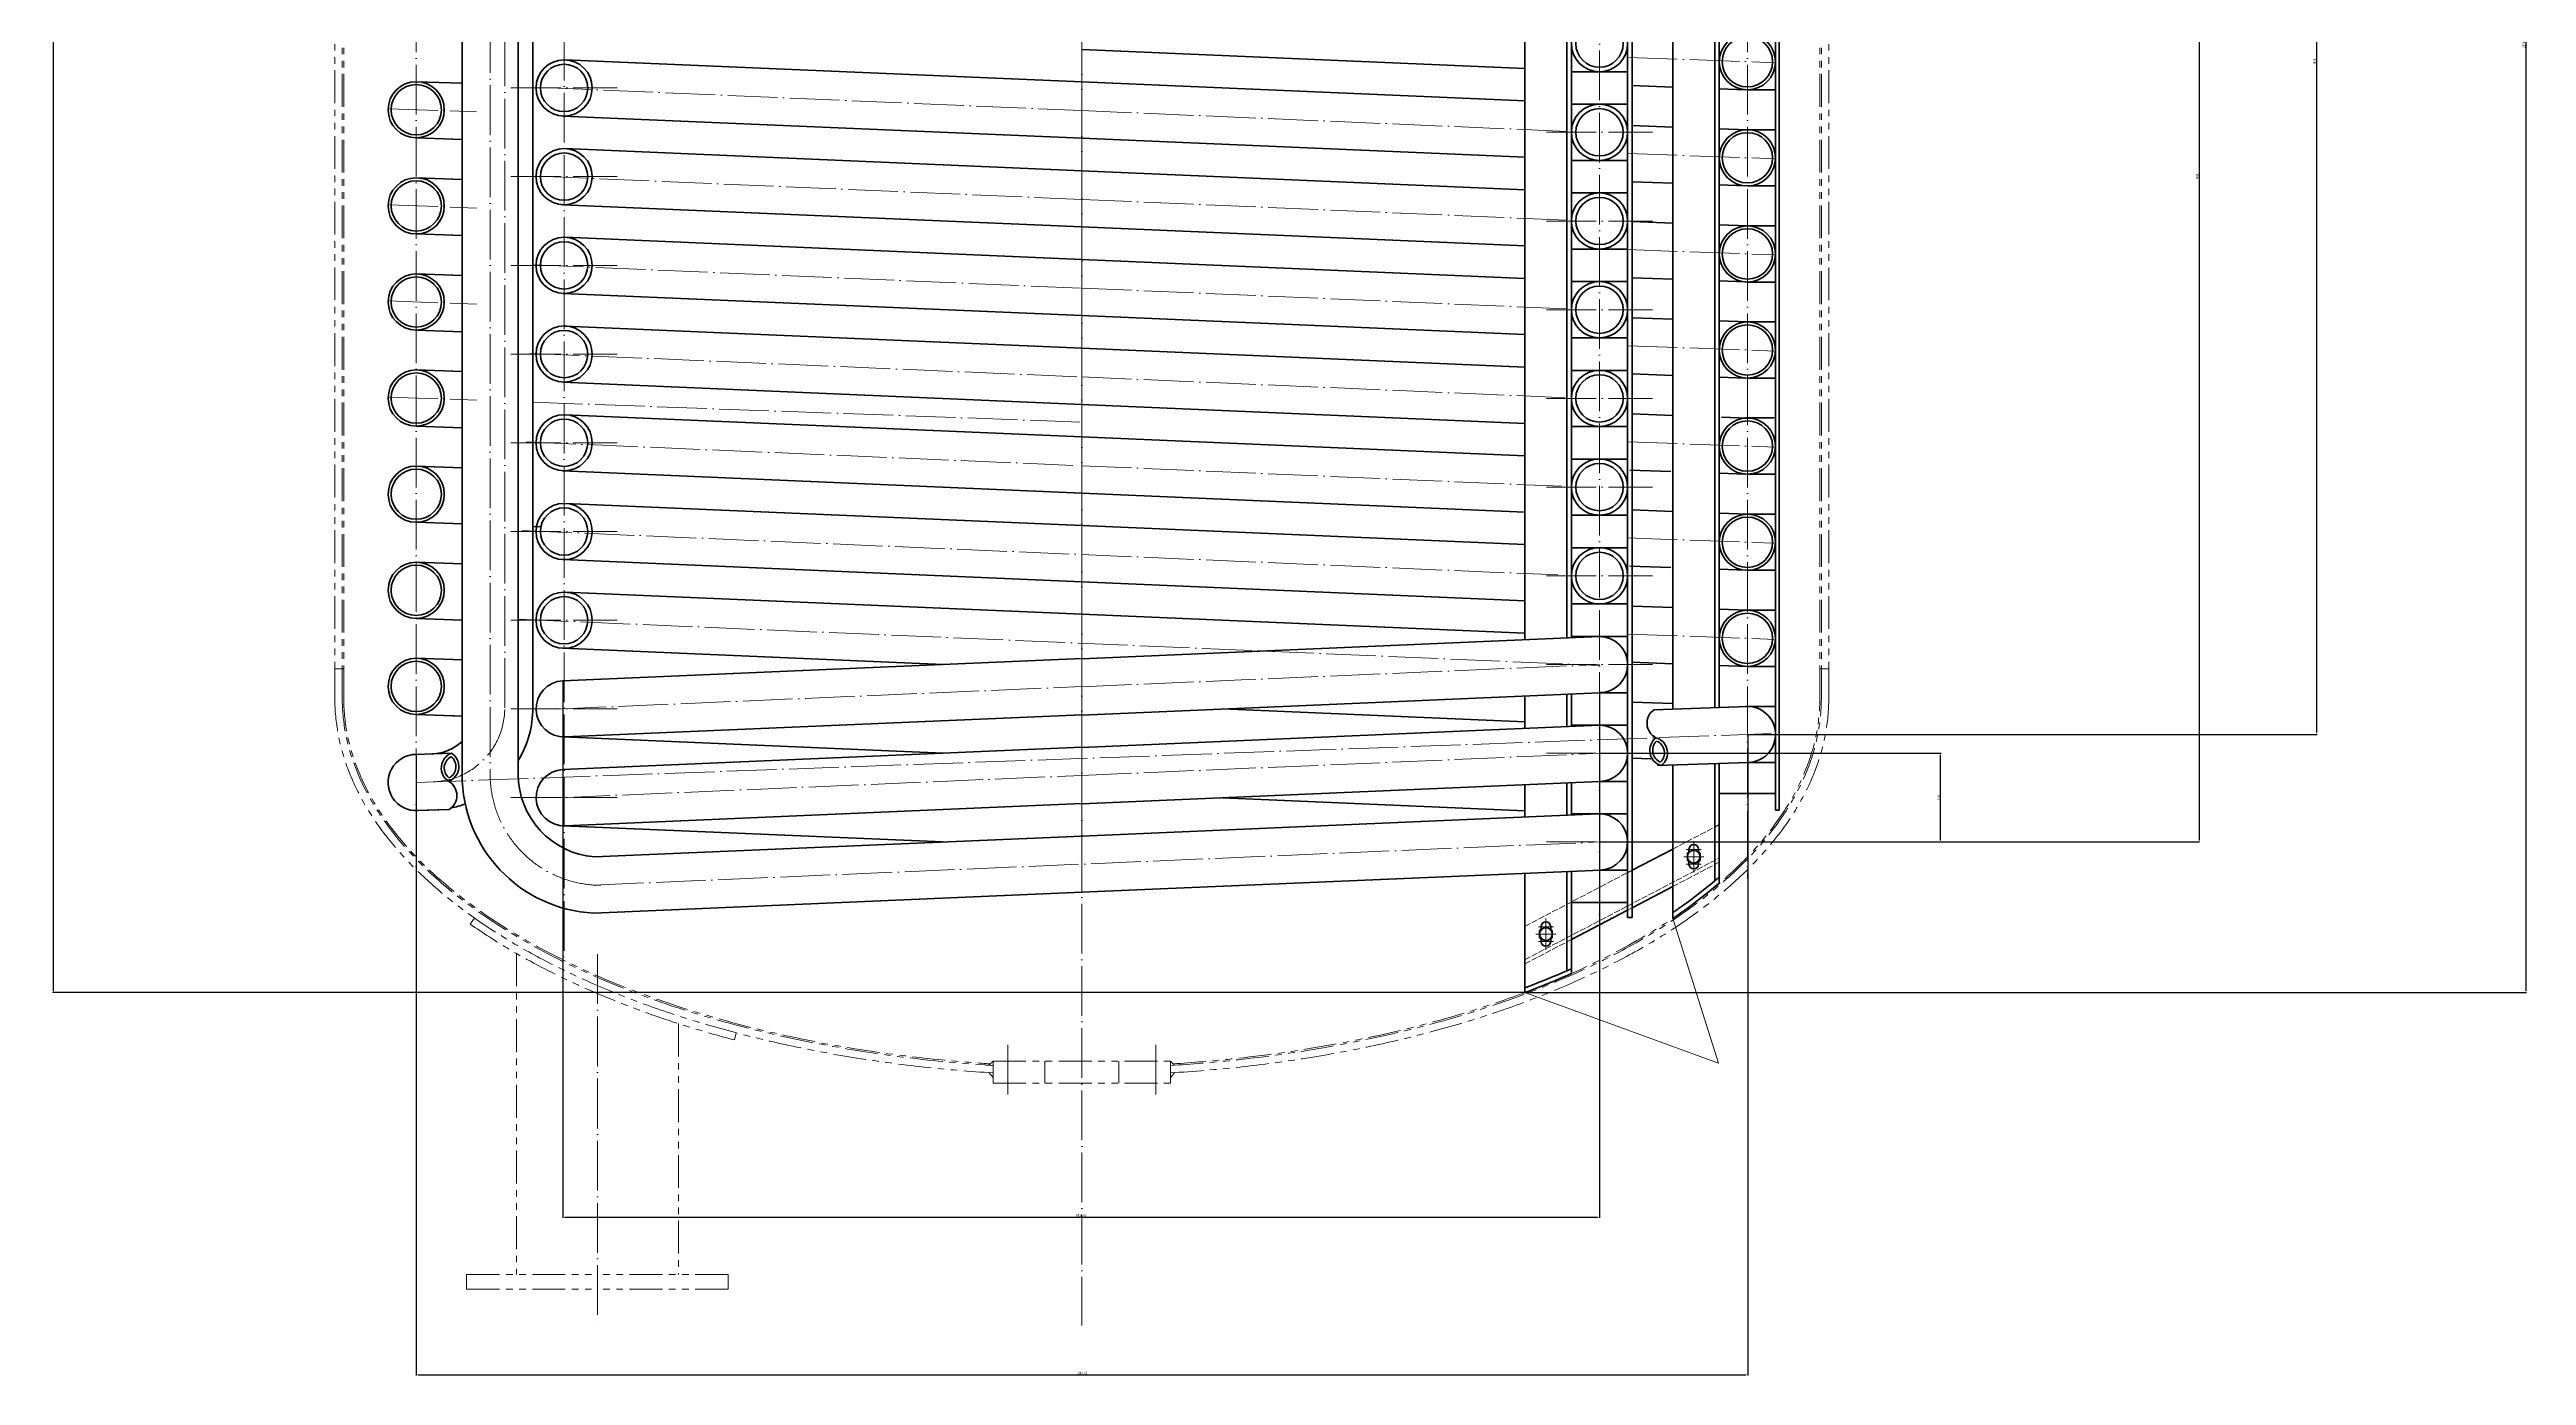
# Model space of a CAD drawing. Header units: millimetres. Extents: x 17368 to 100025, y -24769 to 12950.
# Drawn here: x 66882 to 70231, y -20425 to -18632 of the extents above; entities that cross this region are included whole.
import ezdxf

# ---------------------------------------------------------------- set-up
doc = ezdxf.new("R2010")
doc.units = ezdxf.units.MM
doc.header["$LTSCALE"] = 2.8
for name, pattern in [('ACAD_ISO04W100', [30, 24, -3, 0, -3]), ('AM_ISO02W050', [7.5, 6, -1.5]), ('AM_ISO02W050x2', [3.75, 3, -0.75]), ('DASHDOT', [30.5, 24, -3, 0.5, -3]), ('PHANTOM2', [31.75, 15.875, -3.175, 3.175, -3.175, 3.175, -3.175])]:
    doc.linetypes.add(name, pattern=pattern)
doc.layers.get('0').update_dxf_attribs({"lineweight": 50})
doc.layers.get('Defpoints').update_dxf_attribs({"lineweight": 50})
for name, color, linetype, lineweight in [('AM_3N', 6, 'AM_ISO02W050', 15), ('DASH_DOT_LINE', 255, 'DASHDOT', 15), ('draw', 7, 'Continuous', 15), ('red', 1, 'ACAD_ISO04W100', 15), ('双点划线', 4, 'PHANTOM2', 15), ('细实线', 5, 'Continuous', 15)]:
    doc.layers.add(name, color=color, linetype=linetype, lineweight=lineweight)
doc.styles.add('仿宋体', font='', dxfattribs={"width": 0.7, "height": 3.5})
doc.styles.get('仿宋体').set_extended_font_data('FangSong_GB2312')
doc.dimstyles.new('ISO-25', dxfattribs={"dimtxt": 3.5, "dimasz": 2.5, "dimexe": 1.25, "dimexo": 0.625, "dimtad": 1, "dimdsep": 46, "dimtxsty": '仿宋体', "dimcen": 2.5, "dimadec": 0, "dimazin": 0, "dimtfac": 1, "dimtmove": 0, "dimatfit": 1, "dimfxl": 0, "dimarcsym": 0})

# ---------------------------------------------------------------- blocks, each defined once
blk = doc.blocks.new('A$C07E01CA7')
at = {"color": 7, "linetype": 'Continuous', "lineweight": 50}
for p, q in [((0, 9.9), (-8.6, 5)), ((-8.6, 5), (-8.6, -5)), ((8.6, 5), (0, 9.9)), ((8.6, -5), (8.6, 5)), ((-8.6, -5), (0, -9.9)), ((0, -9.9), (8.6, -5))]:
    blk.add_line(p, q, dxfattribs=at)
blk.add_circle((0, 0), 8.6, dxfattribs=at)
at = {"layer": 'DASH_DOT_LINE', "color": 1, "linetype": 'DASHDOT', "lineweight": 15}
for p, q in [((-8.3, 0), (8.3, 0)), ((0, 8.3), (0, -8.3))]:
    blk.add_line(p, q, dxfattribs=at)
blk = doc.blocks.new('*D1185')
at = {"layer": 'Defpoints', "color": 0, "linetype": 'Continuous', "lineweight": 15}
for p in [(67354, -16794.4), (66886.9, -19907.2), (68876.9, -19907.2)]:
    blk.add_point(p, dxfattribs=at)
at = {"layer": '细实线', "color": 0, "linetype": 'Continuous', "lineweight": -2}
for p, q in [((67353.3, -16794.4), (66886.1, -16794.4)), ((66886.9, -16796.9), (66886.9, -19904.7)), ((68876.3, -19907.2), (66886.1, -19907.2))]:
    blk.add_line(p, q, dxfattribs=at)
at = {"layer": '细实线', "color": 0, "linetype": 'Continuous', "lineweight": 15}
for points in [[(66886.5, -16796.9), (66887.3, -16796.9), (66886.9, -16794.4)], [(66886.5, -19904.7), (66887.3, -19904.7), (66886.9, -19907.2)]]:
    blk.add_solid(points, dxfattribs=at)
at = {"layer": '细实线', "color": 0, "linetype": 'Continuous', "lineweight": 15, "insert": (66884.4, -18350.8), "char_height": 3.5, "attachment_point": 5, "rotation": 90, "style": '仿宋体'}
blk.add_mtext('3112.81', dxfattribs=at)
blk = doc.blocks.new('*D1189')
at = {"layer": 'Defpoints', "color": 0, "linetype": 'Continuous', "lineweight": 15}
for p in [(68977.9, -19583.5), (69439.2, -19583.5), (68977.9, -19703.5)]:
    blk.add_point(p, dxfattribs=at)
at = {"layer": '细实线', "color": 0, "linetype": 'Continuous', "lineweight": -2}
for p, q in [((68978.5, -19583.5), (69440, -19583.5)), ((69439.2, -19701), (69439.2, -19586)), ((68978.5, -19703.5), (69440, -19703.5))]:
    blk.add_line(p, q, dxfattribs=at)
at = {"layer": '细实线', "color": 0, "linetype": 'Continuous', "lineweight": 15}
for points in [[(69438.8, -19586), (69439.6, -19586), (69439.2, -19583.5)], [(69438.8, -19701), (69439.6, -19701), (69439.2, -19703.5)]]:
    blk.add_solid(points, dxfattribs=at)
at = {"layer": '细实线', "color": 0, "linetype": 'Continuous', "lineweight": 15, "insert": (69436.7, -19643.5), "char_height": 3.5, "attachment_point": 5, "rotation": 90, "style": '仿宋体'}
blk.add_mtext('120', dxfattribs=at)
blk = doc.blocks.new('*D1190')
at = {"layer": 'Defpoints', "color": 0, "linetype": 'Continuous', "lineweight": 15}
for p in [(68977.9, -17903.5), (68978.5, -19703.5), (69788.6, -19703.5)]:
    blk.add_point(p, dxfattribs=at)
at = {"layer": '细实线', "color": 0, "linetype": 'Continuous', "lineweight": -2}
for p, q in [((68978.5, -17903.5), (69789.4, -17903.5)), ((69788.6, -17906), (69788.6, -19701)), ((68979.1, -19703.5), (69789.4, -19703.5))]:
    blk.add_line(p, q, dxfattribs=at)
at = {"layer": '细实线', "color": 0, "linetype": 'Continuous', "lineweight": 15}
for points in [[(69788.2, -17906), (69789.1, -17906), (69788.6, -17903.5)], [(69788.2, -19701), (69789.1, -19701), (69788.6, -19703.5)]]:
    blk.add_solid(points, dxfattribs=at)
at = {"layer": '细实线', "color": 0, "linetype": 'Continuous', "lineweight": 15, "insert": (69786.1, -18803.5), "char_height": 3.5, "attachment_point": 5, "rotation": 90, "style": '仿宋体'}
blk.add_mtext('1800', dxfattribs=at)
blk = doc.blocks.new('*D1191')
at = {"layer": 'Defpoints', "color": 0, "linetype": 'Continuous', "lineweight": 15}
for p in [(69177.9, -17738), (69177.9, -19558), (69947.4, -19558)]:
    blk.add_point(p, dxfattribs=at)
at = {"layer": '细实线', "color": 0, "linetype": 'Continuous', "lineweight": -2}
for p, q in [((69178.5, -17738), (69948.2, -17738)), ((69947.4, -17740.5), (69947.4, -19555.5)), ((69178.5, -19558), (69948.2, -19558))]:
    blk.add_line(p, q, dxfattribs=at)
at = {"layer": '细实线', "color": 0, "linetype": 'Continuous', "lineweight": 15}
for points in [[(69947, -17740.5), (69947.8, -17740.5), (69947.4, -17738)], [(69947, -19555.5), (69947.8, -19555.5), (69947.4, -19558)]]:
    blk.add_solid(points, dxfattribs=at)
at = {"layer": '细实线', "color": 0, "linetype": 'Continuous', "lineweight": 15, "insert": (69944.8, -18648), "char_height": 3.5, "attachment_point": 5, "rotation": 90, "style": '仿宋体'}
blk.add_mtext('1820', dxfattribs=at)
blk = doc.blocks.new('*D1192')
at = {"layer": 'Defpoints', "color": 0, "linetype": 'Continuous', "lineweight": 15}
for p in [(68908.4, -17337), (68876.3, -19907.2), (70230.5, -19907.2)]:
    blk.add_point(p, dxfattribs=at)
at = {"layer": '细实线', "color": 0, "linetype": 'Continuous', "lineweight": -2}
for p, q in [((68909, -17337), (70231.3, -17337)), ((70230.5, -17339.5), (70230.5, -19904.7)), ((68876.9, -19907.2), (70231.3, -19907.2))]:
    blk.add_line(p, q, dxfattribs=at)
at = {"layer": '细实线', "color": 0, "linetype": 'Continuous', "lineweight": 15}
for points in [[(70230.1, -17339.5), (70231, -17339.5), (70230.5, -17337)], [(70230.1, -19904.7), (70231, -19904.7), (70230.5, -19907.2)]]:
    blk.add_solid(points, dxfattribs=at)
at = {"layer": '细实线', "color": 0, "linetype": 'Continuous', "lineweight": 15, "insert": (70228, -18622.1), "char_height": 3.5, "attachment_point": 5, "rotation": 90, "style": '仿宋体'}
blk.add_mtext('2570.24', dxfattribs=at)
blk = doc.blocks.new('*D1193')
at = {"layer": 'Defpoints', "color": 0, "linetype": 'Continuous', "lineweight": 15}
for p in [(67576.3, -19485.5), (68977.9, -19501.8), (68977.9, -20211.1)]:
    blk.add_point(p, dxfattribs=at)
at = {"layer": '细实线', "color": 0, "linetype": 'Continuous', "lineweight": -2}
for p, q in [((67576.3, -19486.2), (67576.3, -20211.9)), ((68977.9, -19502.4), (68977.9, -20211.9)), ((67578.8, -20211.1), (68975.4, -20211.1))]:
    blk.add_line(p, q, dxfattribs=at)
at = {"layer": '细实线', "color": 0, "linetype": 'Continuous', "lineweight": 15}
for points in [[(67578.8, -20210.7), (67578.8, -20211.5), (67576.3, -20211.1)], [(68975.4, -20210.7), (68975.4, -20211.5), (68977.9, -20211.1)]]:
    blk.add_solid(points, dxfattribs=at)
at = {"layer": '细实线', "color": 0, "linetype": 'Continuous', "lineweight": 15, "insert": (68277.1, -20208.5), "char_height": 3.5, "attachment_point": 5, "style": '仿宋体'}
blk.add_mtext('1401.63', dxfattribs=at)
blk = doc.blocks.new('*D1194')
at = {"layer": 'Defpoints', "color": 0, "linetype": 'Continuous', "lineweight": 15}
for p in [(69178.5, -19558), (67377.9, -19585), (69178.5, -20424.4)]:
    blk.add_point(p, dxfattribs=at)
at = {"layer": '细实线', "color": 0, "linetype": 'Continuous', "lineweight": -2}
for p, q in [((69178.5, -19558.6), (69178.5, -20425.2)), ((67377.9, -19585.6), (67377.9, -20425.2)), ((67380.4, -20424.4), (69176, -20424.4))]:
    blk.add_line(p, q, dxfattribs=at)
at = {"layer": '细实线', "color": 0, "linetype": 'Continuous', "lineweight": 15}
for points in [[(67380.4, -20423.9), (67380.4, -20424.8), (67377.9, -20424.4)], [(69176, -20423.9), (69176, -20424.8), (69178.5, -20424.4)]]:
    blk.add_solid(points, dxfattribs=at)
at = {"layer": '细实线', "color": 0, "linetype": 'Continuous', "lineweight": 15, "insert": (68278.2, -20421.8), "char_height": 3.5, "attachment_point": 5, "style": '仿宋体'}
blk.add_mtext('1800.63', dxfattribs=at)

msp = doc.modelspace()

# ---------------------------------------------------------------- linework, layer by layer
for p, q in [((68876.91895, -17336.99453), (68876.91895, -19430.00825)), ((68933.91895, -17336.99453), (68933.91895, -19427.56539)), ((68939.91895, -17336.99453), (68939.91895, -19427.30825)), ((69076.91895, -17336.99453), (69076.91895, -19523.67419)), ((69133.91895, -17336.99453), (69133.91895, -19521.61351)), ((69139.91895, -17336.99453), (69139.91895, -19521.39659)), ((67535.61562, -19522.24635), (67535.61562, -17571.22214)), ((69215.87241, -17588.02369), (69215.87241, -19660.57866)), ((69220.87241, -17588.02369), (69220.87241, -19660.57866)), ((67439.8942, -17670.78881), (67439.8942, -19612.07191)), ((67515.8942, -17670.7462), (67515.8942, -19612.07191)), ((69015.87241, -17753.58005), (69015.87241, -19805.78939)), ((69021.87241, -17753.58005), (69021.87241, -19805.78939)), ((67579.52128, -18645.53017), (68277.8942, -18675.46043)), ((68277.8942, -18631.5302), (68876.91895, -18657.20269)), ((67439.8942, -18677.26258), (67377.8942, -18675.02369)), ((68277.8942, -18675.46043), (68876.91895, -18701.13292)), ((68939.91895, -18661.5302), (69015.87241, -18661.5302)), ((69076.91895, -18682.37737), (69021.87241, -18680.38957)), ((69175.15333, -18685.92472), (69139.91895, -18684.65237)), ((69177.8942, -18686.02369), (69215.87241, -18686.02369)), ((67576.26712, -18721.46047), (68277.8942, -18751.5302)), ((68939.91895, -18705.49532), (69015.87241, -18705.49532)), ((67439.8942, -18753.26258), (67377.8942, -18751.02369)), ((68277.8942, -18751.5302), (68876.91895, -18777.20269)), ((69076.91895, -18736.37737), (69021.87241, -18734.38957)), ((69177.8942, -18740.02369), (69139.91895, -18738.65237)), ((69177.8942, -18740.02369), (69215.87241, -18740.02369)), ((67579.52128, -18765.53017), (68277.8942, -18795.46043)), ((68939.91895, -18781.5302), (69015.87241, -18781.5302)), ((67439.8942, -18807.26258), (67377.8942, -18805.02369)), ((68277.8942, -18795.46043), (68876.91895, -18821.13292)), ((69076.91895, -18812.37737), (69021.87241, -18810.38957)), ((69175.15333, -18815.92472), (69139.91895, -18814.65237)), ((69177.8942, -18816.02369), (69215.87241, -18816.02369)), ((67576.26712, -18841.46047), (68277.8942, -18871.5302)), ((68939.91895, -18825.49532), (69015.87241, -18825.49532)), ((67439.8942, -18883.26258), (67377.8942, -18881.02369)), ((67579.52128, -18885.53017), (68277.8942, -18915.46043)), ((68277.8942, -18871.5302), (68876.91895, -18897.20269)), ((69076.91895, -18866.37737), (69021.87241, -18864.38957)), ((69177.8942, -18870.02369), (69139.91895, -18868.65237)), ((69177.8942, -18870.02369), (69215.87241, -18870.02369)), ((68277.8942, -18915.46043), (68876.91895, -18941.13292)), ((68939.91895, -18901.5302), (69015.87241, -18901.5302)), ((67439.8942, -18937.26258), (67377.8942, -18935.02369)), ((68939.91895, -18945.49532), (69015.87241, -18945.49532)), ((69076.91895, -18942.37737), (69021.87241, -18940.38957)), ((69175.15333, -18945.92472), (69139.91895, -18944.65237)), ((69177.8942, -18946.02369), (69215.87241, -18946.02369)), ((67576.26712, -18961.46047), (68277.8942, -18991.5302)), ((67439.8942, -19013.26258), (67377.8942, -19011.02369)), ((67579.52128, -19005.53017), (68277.8942, -19035.46043)), ((68277.8942, -18991.5302), (68876.91895, -19017.20269)), ((68939.91895, -19021.5302), (69015.87241, -19021.5302)), ((69076.91895, -18996.37737), (69021.87241, -18994.38957)), ((69177.8942, -19000.02369), (69139.91895, -18998.65237)), ((69177.8942, -19000.02369), (69215.87241, -19000.02369)), ((68277.8942, -19035.46043), (68876.91895, -19061.13292)), ((67439.8942, -19067.26258), (67377.8942, -19065.02369)), ((67576.26712, -19081.46047), (68277.8942, -19111.5302)), ((68939.91895, -19065.49532), (69015.87241, -19065.49532)), ((69076.91895, -19072.37737), (69021.87241, -19070.38957)), ((69175.15333, -19075.92472), (69139.91895, -19074.65237)), ((69177.8942, -19076.02369), (69215.87241, -19076.02369)), ((68277.8942, -19111.5302), (68876.91895, -19137.20269)), ((67439.8942, -19143.26258), (67377.8942, -19141.02369)), ((67579.52128, -19125.53017), (68277.8942, -19155.46043)), ((68277.8942, -19155.46043), (68876.91895, -19181.13292)), ((68939.91895, -19141.5302), (69015.87241, -19141.5302)), ((69076.91895, -19126.37737), (69021.87241, -19124.38957)), ((69177.8942, -19130.02369), (69142.65982, -19128.75134)), ((69175.94674, -19129.95337), (69213.92495, -19129.95337)), ((68939.91895, -19185.49532), (69015.87241, -19185.49532)), ((67439.8942, -19197.26258), (67377.8942, -19195.02369)), ((67576.26712, -19201.46047), (68277.8942, -19231.5302)), ((69074.1763, -19202.32786), (69019.12975, -19200.34007)), ((69175.15333, -19205.92472), (69139.91895, -19204.65237)), ((69177.8942, -19206.02369), (69215.87241, -19206.02369)), ((67579.52128, -19245.53017), (68277.8942, -19275.46043)), ((68277.8942, -19231.5302), (68876.91895, -19257.20269)), ((69076.91895, -19256.37737), (69021.87241, -19254.38957)), ((67439.8942, -19273.26258), (67377.8942, -19271.02369)), ((67547.07388, -19277.13296), (67535.61562, -19276.71919)), ((68277.8942, -19275.46043), (68876.91895, -19301.13292)), ((68939.91895, -19261.5302), (69015.87241, -19261.5302)), ((69177.8942, -19260.02369), (69139.91895, -19258.65184)), ((69177.8942, -19260.02369), (69215.87241, -19260.02369)), ((67439.8942, -19327.26258), (67377.8942, -19325.02369)), ((67576.26712, -19321.46047), (68277.8942, -19351.5302)), ((68939.91895, -19305.49532), (69015.87241, -19305.49532)), ((68277.8942, -19351.5302), (68876.91895, -19377.20269)), ((69074.1763, -19332.32786), (69019.12975, -19330.34007)), ((69175.15333, -19335.92472), (69139.91895, -19334.65237)), ((69177.8942, -19336.02369), (69215.87241, -19336.02369)), ((67579.52128, -19365.53017), (68277.8942, -19395.46043)), ((68939.91895, -19381.5302), (69015.87241, -19381.5302)), ((69076.91895, -19386.37597), (69021.87241, -19384.38742)), ((69177.8942, -19390.02369), (69139.91895, -19388.65184)), ((69177.8942, -19390.02369), (69215.87241, -19390.02369)), ((67439.8942, -19403.26258), (67377.8942, -19401.02369)), ((68277.8942, -19395.46043), (68876.91895, -19421.13292)), ((68939.91895, -19425.49532), (69015.87241, -19425.49532)), ((68939.91895, -19425.49532), (69015.87241, -19425.49532)), ((67439.8942, -19457.26258), (67377.8942, -19455.02369)), ((67576.26712, -19441.46047), (68090.41362, -19463.49532)), ((67576.26712, -19485.53017), (68277.8942, -19455.46043)), ((68277.8942, -19455.68074), (68977.8942, -19425.68074)), ((69076.91895, -19462.31859), (69021.87241, -19460.33911)), ((69179.26501, -19465.99896), (69139.91895, -19464.58407)), ((69177.8942, -19466.02369), (69215.87241, -19466.02369)), ((68277.8942, -19531.7505), (68977.8942, -19501.7505)), ((68467.94503, -19523.60547), (68876.91895, -19541.13292)), ((68876.91895, -19506.07802), (68876.91895, -19550.00825)), ((68933.91895, -19503.63516), (68933.91895, -19547.56539)), ((68939.91895, -19503.37802), (68939.91895, -19547.30825)), ((68977.8942, -19501.5302), (69015.87241, -19501.5302)), ((69076.91895, -19516.37737), (69021.87241, -19514.38957)), ((69051.55027, -19524.59133), (69177.8942, -19520.02369)), ((69177.8942, -19520.02369), (69139.91895, -19521.39502)), ((69177.8942, -19520.02369), (69215.87241, -19520.02369)), ((67439.8942, -19533.26258), (67377.8942, -19531.02369)), ((67439.8942, -19533.26258), (67418.93277, -19532.50564)), ((67579.52128, -19561.46047), (68277.8942, -19531.5302)), ((68277.8942, -19575.68074), (68977.8942, -19545.68074)), ((68939.91895, -19545.49532), (69015.87241, -19545.49532)), ((67377.8942, -19585.02369), (67425.64743, -19583.29927)), ((67377.8942, -19585.02369), (67425.64743, -19583.29927)), ((67576.26712, -19561.46047), (68090.41362, -19583.49532)), ((67576.26712, -19605.53017), (68277.8942, -19575.46043)), ((69021.87241, -19590.30451), (69047.42071, -19591.22885)), ((68277.8942, -19651.7505), (68977.8942, -19621.7505)), ((68876.91895, -19626.07802), (68876.91895, -19669.78794)), ((68933.91895, -19623.63516), (68933.91895, -19667.34509)), ((68939.91895, -19623.37802), (68939.91895, -19667.08794)), ((68977.8942, -19621.5302), (69015.87241, -19621.5302)), ((69056.46144, -19600.23593), (69179.26501, -19595.99896)), ((69076.91895, -19599.53011), (69076.91895, -19806.99453)), ((69133.91895, -19597.56349), (69133.91895, -19755.98647)), ((69139.91895, -19597.35648), (69139.91895, -19758.75786)), ((69177.8942, -19596.02369), (69215.87241, -19596.02369)), ((67377.8942, -19661.02369), (67422.50901, -19659.4126)), ((67380.63507, -19660.92472), (67422.50804, -19659.41321)), ((67579.52128, -19681.46047), (68277.8942, -19651.5302)), ((68467.94503, -19643.60547), (68876.91895, -19661.13292)), ((69139.91895, -19637.71384), (69215.87241, -19637.71384)), ((67576.26712, -19681.46047), (68090.41362, -19703.49532)), ((68277.8942, -19695.46043), (68976.26712, -19665.53017)), ((68939.91895, -19665.49532), (69015.87241, -19665.49532)), ((69215.87241, -19660.57866), (69220.87241, -19660.57866)), ((67618.84226, -19723.70552), (68277.8942, -19695.46043)), ((69021.87241, -19741.79983), (69076.91895, -19713.00961)), ((69098.91895, -19713.49524), (69098.91895, -19717.32302)), ((69111.91895, -19713.49524), (69111.91895, -19717.32302)), ((68277.8942, -19771.5302), (68979.52128, -19741.46047)), ((68876.91895, -19745.85771), (68876.91895, -19907.23035)), ((68933.91895, -19743.41485), (68933.91895, -19877.56289)), ((68939.91895, -19743.15771), (68939.91895, -19881.47162)), ((68977.8942, -19741.56508), (69015.87241, -19741.56508)), ((69098.91895, -19729.66746), (69098.91895, -19733.49524)), ((69111.91895, -19729.66746), (69111.91895, -19733.49524)), ((67618.00009, -19799.81137), (68277.8942, -19771.5302)), ((68939.91895, -19785.5302), (69015.87241, -19785.5302)), ((69021.87241, -19792.583), (69076.91895, -19763.79278)), ((68898.91895, -19818.09843), (68898.91895, -19821.92621)), ((68911.91895, -19818.09843), (68911.91895, -19821.92621)), ((68939.91895, -19835.44596), (69015.87241, -19795.72109)), ((69015.87241, -19805.78939), (69021.87241, -19805.78939)), ((68898.91895, -19834.27065), (68898.91895, -19838.09843)), ((68911.91895, -19834.27065), (68911.91895, -19838.09843))]:
    msp.add_line(p, q)
for centre, radius in [((68977.8942, -18623.49532), 38), ((68977.8942, -18623.49532), 32), ((69177.8942, -18648.02369), 38), ((69177.8942, -18648.02369), 34), ((67577.8942, -18683.49532), 38), ((67577.8942, -18683.49532), 32), ((67377.8942, -18713.02369), 38), ((67377.8942, -18713.02369), 34), ((68977.8942, -18743.49532), 38), ((68977.8942, -18743.49532), 32), ((69177.8942, -18778.02369), 38), ((69177.8942, -18778.02369), 34), ((67577.8942, -18803.49532), 38), ((67577.8942, -18803.49532), 32), ((67377.8942, -18843.02369), 38), ((67377.8942, -18843.02369), 34), ((68977.8942, -18863.49532), 38), ((68977.8942, -18863.49532), 32), ((67577.8942, -18923.49532), 38), ((69177.8942, -18908.02369), 38), ((69177.8942, -18908.02369), 34), ((67577.8942, -18923.49532), 32), ((67377.8942, -18973.02369), 38), ((67377.8942, -18973.02369), 34), ((68977.8942, -18983.49532), 38), ((68977.8942, -18983.49532), 32), ((67577.8942, -19043.49532), 38), ((67577.8942, -19043.49532), 32), ((69177.8942, -19038.02369), 38), ((69177.8942, -19038.02369), 34), ((67377.8942, -19103.02369), 38), ((67377.8942, -19103.02369), 34), ((68977.8942, -19103.49532), 38), ((68977.8942, -19103.49532), 32), ((67577.8942, -19163.49532), 38), ((67577.8942, -19163.49532), 32), ((69177.8942, -19168.02369), 38), ((69177.8942, -19168.02369), 34), ((68977.8942, -19223.49532), 38), ((67377.8942, -19233.02369), 38), ((67377.8942, -19233.02369), 34), ((68977.8942, -19223.49532), 32), ((67577.8942, -19283.49532), 38), ((67577.8942, -19283.49532), 32), ((69177.8942, -19298.02369), 38), ((69177.8942, -19298.02369), 34), ((67377.8942, -19363.02369), 38), ((68977.8942, -19343.49532), 38), ((68977.8942, -19343.49532), 32), ((67377.8942, -19363.02369), 34), ((67577.8942, -19403.49532), 38), ((67577.8942, -19403.49532), 32), ((69177.8942, -19428.02369), 38), ((69177.8942, -19428.02369), 34), ((67377.8942, -19493.02369), 38), ((67377.8942, -19493.02369), 34)]:
    msp.add_circle(centre, radius)
for centre, radius, start, end in [((68977.8942, -19463.49532), 38, 270, 90), ((67577.8942, -19523.49532), 38, 92.45403167, 272.45403167), ((67397.61562, -19522.24635), 138, 328.99153097, 0), ((69064.31536, -19542.72392), 22.17517, 124.84514427, 243.03474258), ((69177.8942, -19558.02369), 38, 271.88474566, 94.1409594), ((68977.8942, -19583.49532), 38, 270, 90), ((67377.8942, -19623.02369), 38, 90, 274.13623125), ((67397.61562, -19522.24635), 62, 272.06811562, 312.99328072), ((67433.28967, -19603.35114), 21.45883, 110.86300736, 237.45446434), ((67433.071, -19603.45757), 17.25186, 117.20333548, 231.01394187), ((67414.1635, -19601.39446), 21.43167, 290.71830515, 57.59916655), ((67414.33063, -19601.5238), 17.25186, 297.20333548, 51.01394187), ((69067.37498, -19579.54823), 21.51845, 127.55141036, 253.91733699), ((69067.08261, -19579.43593), 17.25186, 133.89412147, 247.70472787), ((69048.37651, -19583.14983), 21.48295, 307.36350273, 74.10524462), ((69048.57641, -19582.96598), 17.25186, 313.89412147, 67.70472787), ((67410.67896, -19640.65659), 22.17517, 301.87323251, 60.06283083), ((67627.8942, -19612.07191), 188, 180, 266.98322882), ((67627.8942, -19612.07191), 112, 180, 265.3642462), ((67577.8942, -19643.49532), 38, 92.45403167, 272.45403167), ((67397.61562, -19522.24635), 138, 281.50116851, 289.73487833), ((68977.8942, -19703.49532), 38, 272.45403167, 92.45403167), ((69105.41895, -19713.49524), 6.5, 0, 180), ((69105.41895, -19733.49524), 6.5, 180, 0), ((68905.41895, -19818.09843), 6.5, 0, 180), ((68905.41895, -19838.09843), 6.5, 180, 0), ((68464.94859, -18809.72342), 1172.28027, 290.57459132, 293.90165021)]:
    msp.add_arc(centre, radius, start, end)
for points, knots in [([(69076.91895, -19799.01392), (69081.11517, -19796.17809), (69085.24925, -19793.32118), (69107.46658, -19777.61849), (69124.35697, -19764.38962), (69139.91895, -19750.83103)], [2.499916568, 2.499916568, 2.499916568, 2.499916568, 2.52124934519, 2.52124934519, 2.61634104236, 2.61634104236, 2.61634104236, 2.61634104236]), ([(69076.91895, -19806.99453), (69091.58831, -19797.06059), (69105.51017, -19786.86398), (69125.98421, -19770.61423), (69133.07692, -19764.71907), (69139.91895, -19758.75786)], [2.50089526707, 2.50089526707, 2.50089526707, 2.50089526707, 2.57496829021, 2.57496829021, 2.61634104236, 2.61634104236, 2.61634104236, 2.61634104236]), ([(68876.91895, -19900.81767), (68894.2412, -19894.26754), (68911.12869, -19887.43693), (68931.69952, -19878.54594), (68935.82467, -19876.7329), (68939.91895, -19874.90319)], [2.213544880324, 2.213544880324, 2.213544880324, 2.213544880324, 2.278761189773, 2.278761189773, 2.295270439922, 2.295270439922, 2.295270439922, 2.295270439922])]:
    msp.add_open_spline(points, degree=3, knots=knots)
at = {"layer": 'AM_3N', "linetype": 'AM_ISO02W050x2'}
for p, q in [((69076.91895, -19713.00961), (69139.91895, -19680.05961)), ((68876.91895, -19862.75339), (69139.91895, -19725.2002)), ((68876.91895, -19817.6128), (69021.87241, -19741.79983)), ((69076.91895, -19763.79278), (69139.91895, -19730.84277)), ((69015.87241, -19795.72109), (69021.87241, -19792.583)), ((68876.91895, -19868.39597), (68939.91895, -19835.44596))]:
    msp.add_line(p, q, dxfattribs=at)
at = {"layer": 'draw'}
for p, q in [((69138.90131, -20002.58413), (69076.91895, -19806.99453)), ((68876.91895, -19907.23035), (69138.90131, -20002.58413))]:
    msp.add_line(p, q, dxfattribs=at)
at = {"layer": 'red'}
for p, q in [((68277.8942, -16759.68933), (68277.8942, -20357.66873)), ((67377.8942, -17306.46624), (67377.8942, -19752.98408)), ((69177.8942, -17306.46624), (69177.8942, -19752.98408)), ((68277.8942, -17412.32661), (68277.8942, -19752.98408)), ((67497.61562, -19522.24635), (67497.61562, -17572.59476)), ((67477.8942, -17670.76649), (67477.8942, -19612.07191)), ((68977.8942, -17707.88471), (68977.8942, -19857.49564)), ((67577.8942, -17849.17199), (67577.8942, -19863.7106)), ((67577.8942, -17849.17199), (67577.8942, -19863.7106)), ((69015.87241, -18642.17291), (69215.86945, -18649.39502)), ((67506.02949, -18683.49532), (67649.75891, -18683.49532)), ((67547.06536, -18682.835), (68277.8942, -18714.15624)), ((67339.91895, -18711.65237), (67459.61562, -18715.97474)), ((68277.8942, -18714.15624), (68947.06536, -18742.835)), ((68906.02949, -18743.49532), (69049.75891, -18743.49532)), ((69015.87241, -18772.17291), (69215.86945, -18779.39502)), ((67506.02949, -18803.49532), (67649.75891, -18803.49532)), ((67541.92722, -18802.72495), (68277.8942, -18834.26639)), ((67339.91895, -18841.65237), (67459.61562, -18845.97474)), ((68277.8942, -18834.26639), (68941.92722, -18862.72495)), ((68906.02949, -18863.49532), (69049.75891, -18863.49532)), ((67536.78908, -18922.6149), (68277.8942, -18954.37654)), ((69015.87241, -18902.17291), (69215.86945, -18909.39502)), ((67506.02949, -18923.49532), (67649.75891, -18923.49532)), ((68277.8942, -18954.37654), (68936.78908, -18982.6149)), ((67339.91895, -18971.65237), (67459.61562, -18975.97474)), ((68906.02949, -18983.49532), (69049.75891, -18983.49532)), ((67506.02949, -19043.49532), (67649.75891, -19043.49532)), ((67531.65093, -19042.50484), (68277.8942, -19074.4867)), ((69015.87241, -19032.17291), (69215.86945, -19039.39502)), ((68277.8942, -19074.4867), (68931.65093, -19102.50484)), ((67339.91895, -19101.65237), (67459.61562, -19105.97474)), ((67535.61562, -19108.71919), (68277.8942, -19135.52369)), ((68906.02949, -19103.49532), (69049.75891, -19103.49532)), ((67506.02949, -19163.49532), (67649.75891, -19163.49532)), ((67526.51279, -19162.39479), (68277.8942, -19194.59685)), ((69015.87241, -19162.17291), (69215.86945, -19169.39502)), ((68277.8942, -19194.59685), (68926.51279, -19222.39479)), ((68906.02949, -19223.49532), (69049.75891, -19223.49532)), ((67506.02949, -19283.49532), (67649.75891, -19283.49532)), ((67521.37465, -19282.28474), (68277.8942, -19314.707)), ((68277.8942, -19314.707), (68921.37465, -19342.28474)), ((69015.87241, -19292.17291), (69215.86945, -19299.39502)), ((68906.02949, -19343.49532), (69049.75891, -19343.49532)), ((67506.02949, -19403.49532), (67649.75891, -19403.49532)), ((67516.23651, -19402.17469), (68977.8942, -19464.81716)), ((69015.87241, -19422.17152), (69215.86945, -19429.39363)), ((68277.8942, -19493.49532), (68977.8942, -19463.49532)), ((68906.02949, -19463.49532), (69049.75891, -19463.49532)), ((67506.02949, -19523.49532), (67649.75891, -19523.49532)), ((67567.61792, -19523.71542), (68277.8942, -19493.27501)), ((67377.8942, -19623.02369), (69220.87241, -19556.4717)), ((68277.8942, -19613.49532), (68977.8942, -19583.49532)), ((68906.02949, -19583.49532), (69049.75891, -19583.49532)), ((67572.75606, -19643.60537), (68277.8942, -19613.38516)), ((67506.02949, -19643.49532), (67649.75891, -19643.49532)), ((67618.28946, -19761.76409), (68977.8942, -19703.49532)), ((68906.02949, -19703.49532), (69049.75891, -19703.49532)), ((69119.09662, -19723.49524), (69091.74129, -19723.49524)), ((69095.25673, -19713.49524), (69115.58118, -19713.49524)), ((69105.41895, -19744.72779), (69105.41895, -19702.26269)), ((69095.25673, -19733.49524), (69115.58118, -19733.49524)), ((68895.25673, -19818.09843), (68915.58118, -19818.09843)), ((68895.25673, -19818.09843), (68915.58118, -19818.09843)), ((68905.41895, -19849.33098), (68905.41895, -19806.86588)), ((68905.41895, -19849.33098), (68905.41895, -19806.86588)), ((67622.8942, -19855.45295), (67622.8942, -20357.66873)), ((68919.09662, -19828.09843), (68891.74129, -19828.09843)), ((68919.09662, -19828.09843), (68891.74129, -19828.09843)), ((68895.25673, -19838.09843), (68915.58118, -19838.09843)), ((68895.25673, -19838.09843), (68915.58118, -19838.09843)), ((68177.8942, -19977.9745), (68177.8942, -20049.6357)), ((68377.8942, -19977.9745), (68377.8942, -20049.6357))]:
    msp.add_line(p, q, dxfattribs=at)
for centre, radius, start, end in [((67397.61562, -19522.24635), 100, 272.06811562, 0), ((67627.8942, -19612.07191), 150, 180, 272.45403167)]:
    msp.add_arc(centre, radius, start, end, dxfattribs=at)
at = {"layer": '双点划线'}
for p, q in [((67267.8942, -17059.42474), (67267.8942, -19469.42474)), ((67277.8942, -17064.42474), (67277.8942, -19469.42474)), ((67279.8942, -17064.42474), (67279.8942, -19469.42474)), ((69275.8942, -17064.42474), (69275.8942, -19469.42474)), ((69277.8942, -17064.42474), (69277.8942, -19469.42474)), ((69287.8942, -17059.42474), (69287.8942, -19469.42474)), ((67267.8942, -19469.42474), (67279.8942, -19469.42474)), ((67267.8942, -19469.42474), (67267.8942, -19509.42474)), ((67277.8942, -19469.42474), (67277.8942, -19509.42474)), ((67279.8942, -19469.42474), (67279.8942, -19509.42474)), ((69275.8942, -19469.42474), (69275.8942, -19509.42474)), ((69275.8942, -19469.42474), (69287.8942, -19469.42474)), ((69277.8942, -19469.42474), (69277.8942, -19509.42474)), ((69287.8942, -19469.42474), (69287.8942, -19509.42474)), ((67450.97341, -19814.53187), (67456.73602, -19806.35935)), ((67513.3942, -19854.26966), (67513.3942, -20288.51489)), ((67732.3942, -19949.14934), (67732.3942, -20288.51489)), ((67808.12693, -19971.24547), (67810.67466, -19961.57567)), ((68152.35919, -20015.47003), (68157.8942, -20022.17773)), ((68157.8942, -19999.8123), (68152.39374, -20005.45214)), ((68157.8942, -19999.8123), (68157.8942, -20029.8123)), ((68157.8942, -19999.8123), (68397.89833, -19999.8123)), ((68227.8942, -19999.8123), (68227.8942, -20029.8123)), ((68327.8942, -19999.8123), (68327.8942, -20029.8123)), ((68397.8942, -19999.8123), (68397.8942, -20029.8123)), ((68397.8942, -19999.8123), (68403.32132, -20005.45666)), ((68403.19841, -20015.48462), (68397.8942, -20022.58234)), ((68157.8942, -20029.8123), (68397.89833, -20029.8123)), ((67446.1175, -20288.51489), (67622.8942, -20288.51489)), ((67446.1175, -20288.51489), (67446.1175, -20308.51489)), ((67799.6709, -20288.51489), (67622.8942, -20288.51489)), ((67799.6709, -20288.51489), (67799.6709, -20308.51489)), ((67446.1175, -20308.51489), (67622.8942, -20308.51489)), ((67799.6709, -20308.51489), (67622.8942, -20308.51489))]:
    msp.add_line(p, q, dxfattribs=at)
for start_param, end_param in [(0, 1.4517031249), (1.6898895287, 3.1415926536)]:
    msp.add_ellipse((68277.8942, -19509.42474), major_axis=(-1010, 0), ratio=0.504950495, start_param=start_param, end_param=end_param, dxfattribs=at)
for points, knots in [([(67277.8942, -19509.42474), (67277.8942, -19524.61163), (67279.2919, -19539.79885), (67285.46226, -19573.22496), (67290.87551, -19591.44506), (67305.76343, -19627.57401), (67315.23914, -19645.48239), (67338.18724, -19680.76106), (67351.65981, -19698.13047), (67382.46527, -19732.08674), (67399.79788, -19748.67304), (67438.1186, -19780.82439), (67459.10637, -19796.3892), (67504.47475, -19826.27652), (67528.85507, -19840.59893), (67580.69759, -19867.8024), (67608.15957, -19880.68342), (67665.81361, -19904.82868), (67696.00548, -19916.09289), (67758.73272, -19936.85353), (67791.26792, -19946.34994), (67858.26599, -19963.44913), (67892.72869, -19971.0519), (67963.14212, -19984.26391), (67999.09266, -19989.87312), (68072.02382, -19999.0247), (68109.00425, -20002.56705), (68150.13807, -20005.31133), (68154.01476, -20005.55835), (68157.8942, -20005.79394)], [0, 0, 0, 0, 0.0929437775, 0.0929437775, 0.2051512311, 0.2051512311, 0.3173586846, 0.3173586846, 0.4295661382, 0.4295661382, 0.5417735918, 0.5417735918, 0.6539810454, 0.6539810454, 0.7661884989, 0.7661884989, 0.8783959525, 0.8783959525, 0.9906034061, 0.9906034061, 1.1028108596, 1.1028108596, 1.2150183132, 1.2150183132, 1.3272257668, 1.3272257668, 1.4394332203, 1.4394332203, 1.4510986181, 1.4510986181, 1.4510986181, 1.4510986181]), ([(67279.8942, -19509.42474), (67279.8942, -19524.88231), (67281.3537, -19540.3403), (67287.63464, -19573.49408), (67292.93019, -19591.17748), (67307.27818, -19626.00477), (67316.27385, -19643.1526), (67338.2002, -19677.34304), (67351.2127, -19694.37538), (67381.50412, -19728.30251), (67398.91872, -19745.17117), (67438.21765, -19778.44026), (67460.23671, -19794.80418), (67508.7731, -19826.64228), (67535.40741, -19842.0741), (67592.8887, -19871.53843), (67623.81272, -19885.53445), (67688.9291, -19911.5007), (67723.11966, -19923.47202), (67794.22877, -19945.18997), (67831.14587, -19954.93748), (67907.12572, -19972.04841), (67946.18759, -19979.41219), (68025.84229, -19991.6367), (68066.4347, -19996.4971), (68123.0029, -20001.41789), (68138.59592, -20002.58384), (68154.23526, -20003.56395)], [0, 0, 0, 0, 0.0953708949, 0.0953708949, 0.2051019215, 0.2051019215, 0.3131724379, 0.3131724379, 0.4235577031, 0.4235577031, 0.5378247607, 0.5378247607, 0.6560410394, 0.6560410394, 0.7778805706, 0.7778805706, 0.902345946, 0.902345946, 1.0268113214, 1.0268113214, 1.1512766968, 1.1512766968, 1.2757420722, 1.2757420722, 1.4002074476, 1.4002074476, 1.4473047839, 1.4473047839, 1.4473047839, 1.4473047839]), ([(68397.8942, -20005.79385), (68426.34846, -20004.06561), (68454.65466, -20001.72285), (68519.49757, -19994.90615), (68555.85199, -19989.99575), (68627.22777, -19978.15331), (68662.24893, -19971.2213), (68730.51165, -19955.42655), (68763.75302, -19946.56383), (68828.03157, -19927.02474), (68859.06857, -19916.34839), (68918.54123, -19893.32451), (68946.9767, -19880.97701), (69000.88203, -19854.778), (69026.35167, -19840.92652), (69073.9998, -19811.91057), (69096.17803, -19796.74616), (69136.96334, -19765.31799), (69155.5701, -19749.05439), (69188.9867, -19715.6608), (69203.79621, -19698.53125), (69229.45697, -19663.64956), (69240.30818, -19645.89821), (69257.96235, -19610.00913), (69264.76606, -19591.87213), (69274.29748, -19555.41469), (69277.02648, -19537.09385), (69277.8355, -19515.64946), (69277.8942, -19512.5371), (69277.8942, -19509.42474)], [1.6904940615, 1.6904940615, 1.6904940615, 1.6904940615, 1.7760555811, 1.7760555811, 1.8882630346, 1.8882630346, 2.0004704882, 2.0004704882, 2.1126779418, 2.1126779418, 2.2248853953, 2.2248853953, 2.3370928489, 2.3370928489, 2.4493003025, 2.4493003025, 2.5615077561, 2.5615077561, 2.6737152096, 2.6737152096, 2.7859226632, 2.7859226632, 2.8981301168, 2.8981301168, 3.0103375703, 3.0103375703, 3.1225450239, 3.1225450239, 3.1415926536, 3.1415926536, 3.1415926536, 3.1415926536]), ([(68401.50458, -20003.5672), (68427.85879, -20001.91594), (68454.08154, -19999.7369), (68523.93737, -19992.48351), (68567.17323, -19986.44783), (68651.63498, -19971.52293), (68692.86114, -19962.63467), (68772.55387, -19942.17175), (68811.02044, -19930.59786), (68884.49368, -19904.98507), (68919.49927, -19890.94597), (68985.41206, -19860.67588), (69016.31733, -19844.44402), (69073.46519, -19810.11097), (69099.7067, -19792.00933), (69143.02171, -19757.51694), (69160.89793, -19741.36075), (69192.90629, -19708.24918), (69207.04098, -19691.29431), (69231.42397, -19656.82699), (69241.67508, -19639.31458), (69258.22184, -19603.96018), (69264.52034, -19586.11745), (69273.15238, -19550.28747), (69275.48802, -19532.29848), (69275.87803, -19512.67834), (69275.8942, -19511.05154), (69275.8942, -19509.42474)], [1.6942390838, 1.6942390838, 1.6942390838, 1.6942390838, 1.7736035738, 1.7736035738, 1.9074124884, 1.9074124884, 2.041221403, 2.041221403, 2.1750303176, 2.1750303176, 2.3088392322, 2.3088392322, 2.4426481467, 2.4426481467, 2.5764570613, 2.5764570613, 2.6874767556, 2.6874767556, 2.7984964498, 2.7984964498, 2.909516144, 2.909516144, 3.0205358383, 3.0205358383, 3.1315555325, 3.1315555325, 3.1415926536, 3.1415926536, 3.1415926536, 3.1415926536]), ([(67450.97341, -19814.53187), (67467.75563, -19826.36516), (67485.50714, -19837.82645), (67528.59952, -19863.35254), (67554.58895, -19877.12526), (67609.36768, -19903.11698), (67638.1569, -19915.33586), (67698.19, -19938.08159), (67729.43374, -19948.60833), (67776.96234, -19962.77147), (67792.43927, -19967.11222), (67808.12693, -19971.24547)], [0.62146224446, 0.62146224446, 0.62146224446, 0.62146224446, 0.70591024004, 0.70591024004, 0.81649277235, 0.81649277235, 0.92707530467, 0.92707530467, 1.03765783699, 1.03765783699, 1.08987777027, 1.08987777027, 1.08987777027, 1.08987777027])]:
    msp.add_open_spline(points, degree=3, knots=knots, dxfattribs=at)
at = {"layer": '细实线'}
for p, q in [((69139.91895, -19680.05961), (69139.91895, -19730.84277)), ((68876.91895, -19817.6128), (68876.91895, -19868.39597)), ((68898.91895, -19818.09843), (68898.91895, -19821.92621)), ((68911.91895, -19818.09843), (68911.91895, -19821.92621)), ((68898.91895, -19834.27065), (68898.91895, -19838.09843)), ((68911.91895, -19834.27065), (68911.91895, -19838.09843))]:
    msp.add_line(p, q, dxfattribs=at)
for centre, start, end in [((68905.41895, -19818.09843), 0, 180), ((68905.41895, -19838.09843), 180, 0)]:
    msp.add_arc(centre, 6.5, start, end, dxfattribs=at)

# ---------------------------------------------------------------- block references
for p in [(69105.41895, -19723.49524), (68905.41895, -19828.09843)]:
    msp.add_blockref('A$C07E01CA7', p, dxfattribs=at)

# ---------------------------------------------------------------- dimensions: what is measured, and where the dimension line sits
at = {"layer": '细实线', "color": 5, "linetype": 'Continuous', "lineweight": 15}
for base, p1, p2, picture, middle in [((66886.9333, -19907.23035), (67353.9713, -16794.42474), (68876.91895, -19907.23035), '*D1185', (66884.3833, -18350.82754)), ((70230.5394, -19907.23035), (68908.41895, -17336.99453), (68876.29395, -19907.23035), '*D1192', (70227.9894, -18622.11244)), ((69947.3728, -19558.02369), (69177.8942, -17738.02369), (69177.8942, -19558.02369), '*D1191', (69944.8228, -18648.02369)), ((69788.6364, -19703.49532), (68977.8942, -17903.49532), (68978.5192, -19703.49532), '*D1190', (69786.0864, -18803.49532)), ((69439.2285, -19583.49532), (68977.8942, -19703.49532), (68977.8942, -19583.49532), '*D1189', (69436.6785, -19643.49532))]:
    dim = msp.add_linear_dim(base=base, p1=p1, p2=p2, angle=90, dimstyle='ISO-25', override={"dimexe": 0.8, "dimgap": 0.8}, dxfattribs=at)
    dim.commit()
    dim.dimension.update_dxf_attribs({"geometry": picture, "text_midpoint": middle})
for base, p1, p2, picture, middle in [((68977.8942, -20211.0861), (67576.26712, -19485.53017), (68977.8942, -19501.7505), '*D1193', (68277.08066, -20208.5361)), ((69178.5192, -20424.3536), (67377.8942, -19585.0236936176), (69178.5192, -19558.0236936176), '*D1194', (68278.2067, -20421.8036))]:
    dim = msp.add_linear_dim(base=base, p1=p1, p2=p2, dimstyle='ISO-25', override={"dimexe": 0.8, "dimgap": 0.8}, dxfattribs=at)
    dim.commit()
    dim.dimension.update_dxf_attribs({"geometry": picture, "text_midpoint": middle})

doc.saveas('drawing.dxf')
